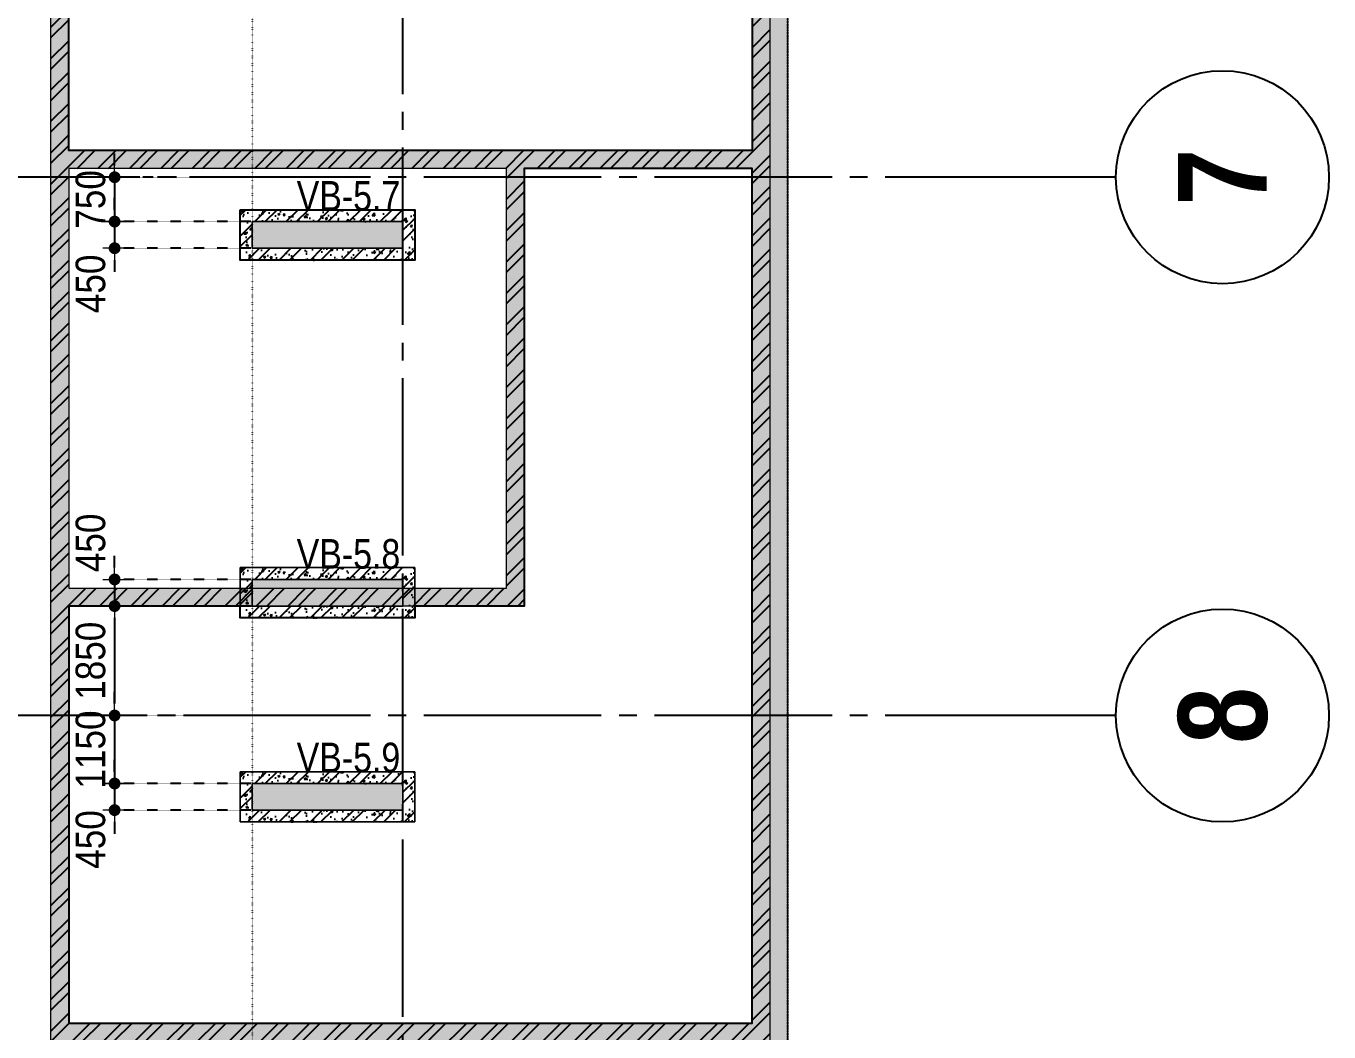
# Model space of a CAD drawing. Header units: millimetres. Extents: x -3973692 to -2843767, y 592734 to 838475.
# Drawn here: x -3655316 to -3633292, y 702281 to 719287 of the extents above; entities that cross this region are included whole.
import ezdxf
from ezdxf.enums import TextEntityAlignment as Align

# ---------------------------------------------------------------- set-up
doc = ezdxf.new("R2010")
doc.units = ezdxf.units.MM
doc.header["$MEASUREMENT"] = 0
doc.header["$PDMODE"] = 3
doc.header["$PDSIZE"] = -20
for name, pattern in [('CHG_XX_Cot_Ham 1$0$MB_Luoi truc$0$HTT Hidden 21', [3, 2, -1]), ('CHG_XX_Luoi truc$0$MB_Luoi truc$0$Center101', [13, 10, -1, 1, -1]), ('DIVIDE2', [15.875, 6.35, -3.175, 0, -3.175, 0, -3.175]), ('DOT2', [0.125, 0, -0.125]), ('HIDDEN5', [2.8375, 1.25, -1.5875])]:
    doc.linetypes.add(name, pattern=pattern)
doc.layers.get('0').update_dxf_attribs({"lineweight": 9})
doc.layers.get('Defpoints').update_dxf_attribs({"color": 10, "lineweight": 0})
for name, color, linetype, lineweight in [("'S_General_Dim_1", 1, 'Continuous', 18), ("'S_General_Divide_3 Intermediate", 3, 'DIVIDE2', 40), ('CHG_XX_Cot_Ham 1$0$Ap0302_PC', 150, 'Continuous', 9), ('CHG_XX_Cot_Ham 1$0$Ap0302_PC @ 1', 150, 'Continuous', 9), ('CHG_XX_Cot_Ham 1$0$Ap0302_PC @ 150 VP1', 150, 'Continuous', 9), ('CHG_XX_Cot_Ham 1$0$Ap0302_PC @ 150 VP2', 150, 'Continuous', 9), ('CHG_XX_Cot_Ham 1$0$Ap0302_PC @ 150 VP3', 150, 'Continuous', 9), ('CHG_XX_Cot_Ham 1$0$Ap0302_PC @ 150 VP4', 150, 'Continuous', 9), ('CHG_XX_Cot_Ham 1$0$Ap0302_PC @ 150 VP5', 150, 'Continuous', 9), ('CHG_XX_Cot_Ham 1$0$Ap0302_PC @ 150 VP6', 150, 'Continuous', 9), ('CHG_XX_Cot_Ham 1$0$Ap0302_PC @ 150 VP7', 150, 'Continuous', 9), ('CHG_XX_Cot_Ham 1$0$Ap0302_PC @ 150 VP8', 150, 'Continuous', 9), ('CHG_XX_Cot_Ham 1$0$Ap0302_PC @ 150 VP9', 150, 'Continuous', 9), ('CHG_XX_Cot_Ham 1$0$Ap0302_PC @ 150 VPModel', 150, 'Continuous', 9), ('CHG_XX_Cot_Ham 1$0$Ap0311_H', 8, 'Continuous', 15), ('CHG_XX_Cot_Ham 1$0$NS-DuongBao', 3, 'Continuous', 18), ('CHG_XX_Cot_Ham 1$0$Start hatch', 8, 'Continuous', 25), ('CHG_XX_Cot_Ham 1$0$Start net bao', 3, 'Continuous', 18), ('TEXT', 7, 'Continuous', 15)]:
    doc.layers.add(name, color=color, linetype=linetype, lineweight=lineweight)
for name, color, linetype in [('CHG_XX_Cot_Ham 1$0$MB Ham 2$0$Concrete Line', 6, 'Continuous'), ('CHG_XX_Cot_Ham 1$0$MB_Cot ham$0$Concrete Line', 6, 'Continuous'), ('CHG_XX_Cot_Ham 1$0$mb_cot tang 1-3$0$Concrete Line', 6, 'Continuous'), ('CHG_XX_Luoi truc$0$Grid', 34, 'Continuous'), ('CHG_XX_Luoi truc$0$Grid Line', 251, 'CHG_XX_Luoi truc$0$MB_Luoi truc$0$Center101'), ('dim', 1, 'Continuous')]:
    doc.layers.add(name, color=color, linetype=linetype)
doc.styles.add('arial', font='arial.ttf', dxfattribs={"width": 0.85})
doc.styles.add('CHG_XX_Luoi truc$0$MB_Luoi truc$0$Grid A-F$0$VNI-HelveCB', font='')
doc.styles.add('TTP-HelCon', font='')
doc.styles.get('CHG_XX_Luoi truc$0$MB_Luoi truc$0$Grid A-F$0$VNI-HelveCB').set_extended_font_data('VNI-Helve-Condense', bold=True)
doc.styles.get('TTP-HelCon').set_extended_font_data('VNI-Helve-Condense')
doc.dimstyles.new('200', dxfattribs={"dimscale": 200, "dimtxt": 2.5, "dimasz": 1, "dimexe": 0, "dimexo": 0, "dimgap": 0.75, "dimtad": 1, "dimdec": 0, "dimrnd": 10, "dimzin": 9, "dimdsep": 46, "dimtxsty": 'arial', "dimblk1": 'DIMDOT', "dimblk2": 'DIMDOT', "dimsah": 1, "dimcen": 2, "dimdle": 3, "dimclre": 8, "dimclrt": 2, "dimadec": 0, "dimazin": 0, "dimtfac": 1, "dimtdec": 0, "dimtix": 1, "dimtmove": 2, "dimatfit": 3, "dimldrblk": 'DIMPIJL', "dimfxl": 1, "dimtvp": 1.8, "dimtolj": 1, "dimtzin": 0, "dimarcsym": 0})

# ---------------------------------------------------------------- blocks, each defined once
blk = doc.blocks.new('*U2841')
at = {"layer": 'CHG_XX_Luoi truc$0$Grid Line'}
blk.add_line((0, 0), (0, 608), dxfattribs=at)
at = {"layer": 'CHG_XX_Luoi truc$0$Grid', "lineweight": -2, "style": 'CHG_XX_Luoi truc$0$MB_Luoi truc$0$Grid A-F$0$VNI-HelveCB'}
for tag, p in [('GRIDSUB', (0, 617)), ('GRID', (0, -9))]:
    blk.add_attdef(tag, text='', height=5, dxfattribs=at).set_placement(p, align=Align.MIDDLE)
blk = doc.blocks.new('*U2843')
at = {"layer": 'CHG_XX_Luoi truc$0$Grid', "lineweight": -2}
blk.add_line((0, -3), (0, 0), dxfattribs=at)
blk.add_circle((0, -9), 6, dxfattribs=at)
at = {"layer": 'CHG_XX_Luoi truc$0$Grid Line'}
blk.add_line((0, 0), (0, 438), dxfattribs=at)
at = {"layer": 'CHG_XX_Luoi truc$0$Grid', "lineweight": -2, "style": 'CHG_XX_Luoi truc$0$MB_Luoi truc$0$Grid A-F$0$VNI-HelveCB'}
for tag, p in [('GRIDSUB', (0, 447)), ('GRID', (0, -9))]:
    blk.add_attdef(tag, text='', height=5, dxfattribs=at).set_placement(p, align=Align.MIDDLE)
blk = doc.blocks.new('CHG_XX_Luoi truc')
at = {"layer": 'CHG_XX_Luoi truc$0$Grid', "xscale": 300, "yscale": 300, "zscale": 300}
blk.add_blockref('*U2841', (99550, -12747), dxfattribs=at)
at = {"layer": 'CHG_XX_Luoi truc$0$Grid'}
ref = blk.add_blockref('*U2843', (110703, 106750), dxfattribs=dict(at, xscale=300.0000000000013, yscale=300.0000000000013, zscale=300.0000000000013, rotation=90))
ref.add_attrib('GRID', '7', dxfattribs={"lineweight": -2, "height": 1500, "rotation": 90, "style": 'CHG_XX_Luoi truc$0$MB_Luoi truc$0$Grid A-F$0$VNI-HelveCB'}).set_placement((113403, 106750), align=Align.MIDDLE)
ref = blk.add_blockref('*U2843', (110703, 97650), dxfattribs=dict(at, xscale=300.0000000000013, yscale=300.0000000000013, zscale=300.0000000000013, rotation=90))
ref.add_attrib('GRID', '8', dxfattribs={"lineweight": -2, "height": 1500, "rotation": 90, "style": 'CHG_XX_Luoi truc$0$MB_Luoi truc$0$Grid A-F$0$VNI-HelveCB'}).set_placement((113403, 97650), align=Align.MIDDLE)
blk = doc.blocks.new('*U3241')
at = {"layer": 'CHG_XX_Cot_Ham 1$0$Ap0302_PC @ 1'}
h = blk.add_hatch(color=256, dxfattribs=at)
h.dxf.hatch_style = 1
h.paths.add_polyline_path([(450, 0), (0, 0), (0, -2550), (450, -2550)])
at = {"layer": 'CHG_XX_Cot_Ham 1$0$Ap0302_PC @ 150 VP1'}
h = blk.add_hatch(color=256, dxfattribs=at)
h.dxf.hatch_style = 1
h.paths.add_polyline_path([(450, 0), (0, 0), (0, -2550), (450, -2550)])
at = {"layer": 'CHG_XX_Cot_Ham 1$0$Ap0302_PC @ 150 VP2'}
h = blk.add_hatch(color=256, dxfattribs=at)
h.dxf.hatch_style = 1
h.paths.add_polyline_path([(450, 0), (0, 0), (0, -2550), (450, -2550)])
at = {"layer": 'CHG_XX_Cot_Ham 1$0$Ap0302_PC @ 150 VP3'}
h = blk.add_hatch(color=256, dxfattribs=at)
h.dxf.hatch_style = 1
h.paths.add_polyline_path([(450, 0), (0, 0), (0, -2550), (450, -2550)])
at = {"layer": 'CHG_XX_Cot_Ham 1$0$Ap0302_PC @ 150 VP4'}
h = blk.add_hatch(color=256, dxfattribs=at)
h.dxf.hatch_style = 1
h.paths.add_polyline_path([(450, 0), (0, 0), (0, -2550), (450, -2550)])
at = {"layer": 'CHG_XX_Cot_Ham 1$0$Ap0302_PC @ 150 VP5'}
h = blk.add_hatch(color=256, dxfattribs=at)
h.dxf.hatch_style = 1
h.paths.add_polyline_path([(450, 0), (0, 0), (0, -2550), (450, -2550)])
at = {"layer": 'CHG_XX_Cot_Ham 1$0$Ap0302_PC @ 150 VP6'}
h = blk.add_hatch(color=256, dxfattribs=at)
h.dxf.hatch_style = 1
h.paths.add_polyline_path([(450, 0), (0, 0), (0, -2550), (450, -2550)])
at = {"layer": 'CHG_XX_Cot_Ham 1$0$Ap0302_PC @ 150 VP7'}
h = blk.add_hatch(color=256, dxfattribs=at)
h.dxf.hatch_style = 1
h.paths.add_polyline_path([(450, 0), (0, 0), (0, -2550), (450, -2550)])
at = {"layer": 'CHG_XX_Cot_Ham 1$0$Ap0302_PC @ 150 VP8'}
h = blk.add_hatch(color=256, dxfattribs=at)
h.dxf.hatch_style = 1
h.paths.add_polyline_path([(450, 0), (0, 0), (0, -2550), (450, -2550)])
at = {"layer": 'CHG_XX_Cot_Ham 1$0$Ap0302_PC @ 150 VP9'}
h = blk.add_hatch(color=256, dxfattribs=at)
h.dxf.hatch_style = 1
h.paths.add_polyline_path([(450, 0), (0, 0), (0, -2550), (450, -2550)])
at = {"layer": 'CHG_XX_Cot_Ham 1$0$Ap0302_PC @ 150 VPModel'}
h = blk.add_hatch(color=256, dxfattribs=at)
h.dxf.hatch_style = 1
h.paths.add_polyline_path([(450, 0), (0, 0), (0, -2550), (450, -2550)])
blk = doc.blocks.new('CHG_XX_Cot_Ham 1$0$Block A_C450x2250')
at = {"layer": 'CHG_XX_Cot_Ham 1$0$Ap0302_PC'}
blk.add_lwpolyline([(450, -2550), (0, -2550), (0, 0), (450, 0)], close=True, dxfattribs=at)
blk.add_blockref('*U3241', (0, 0), dxfattribs=at)
blk = doc.blocks.new('CHG_XX_Cot_Ham 1')
at = {"layer": 'CHG_XX_Cot_Ham 1$0$Ap0311_H'}
h = blk.add_hatch(color=256, dxfattribs=at)
h.dxf.hatch_style = 1
h.paths.add_polyline_path([(99639.2, 163400), (-10900, 163400), (-10900, 85450), (-300, 85450), (-300, 84050), (32350, 84050), (32350, -9000), (103575.5, -9000), (106050, -6022), (106050, 158254.3)])
h.paths.add_polyline_path([(99533.7, 163100), (105750, 158110.4), (105750, 90450), (105650, 90450), (105650, 90450), (105750, 90450), (105750, 13850), (105750, 13825.9), (105750, -5913.6), (103434.7, -8700), (93600, -8700), (32650, -8700), (32650, 84350), (0, 84350), (0, 85750), (-10600, 85750), (-10600, 163100), (93600, 163100)], flags=16)
at = {"layer": 'CHG_XX_Cot_Ham 1$0$Start hatch'}
h = blk.add_hatch(dxfattribs=at)
h.set_pattern_fill('AR-CONC', color=256, scale=50)
h.set_pattern_definition([(50, (-50, -50), (358.6301, -31.37607), [37.5, -412.5]), (355, (-50, -50), (-69.3757, 376.0961), [30, -330]), (100.45144, (-20.1, -52.6), (289.2544, 344.72), [31.8701, -350.57106]), (46.1842, (-50, 50), (533.6207, -82.7596), [56.25, -618.75]), (96.63564, (-5.53, 43.1), (467.331, 487.0593), [47.8052, -525.8569]), (351.18416, (-50, 50), (467.331, 487.0593), [45, -495]), (21, (3e-06, 25), (298.4535, -201.30945), [37.5, -412.5]), (326, (3e-06, 25), (121.6577, 362.575), [30, -330]), (71.45144, (24.87, 8.22), (420.1112, 161.2656), [31.8701, -350.57106]), (37.5, (-50, -50), (6.07993, 166.44693), [0, -326, 0, -335, 0, -331.25]), (7.5, (-50, -50), (131.53477, 197.20586), [0, -191, 0, -318.5, 0, -126.25]), (327.5, (-161.5, -50), (266.91122, -11.27744), [0, -125, 0, -390, 0, -517.5]), (317.5, (-211.5, -50), (291.5931, 50.0525), [0, -162.5, 0, -259, 0, -367.5])])
h.paths.add_polyline_path([(105750, 127475.9), (93600, 127475), (93600, 76300), (105750.8, 76300)])
h.paths.add_polyline_path([(93900, 107200), (93900, 112700), (105450.8, 112700), (105450.8, 107200)], flags=16)
h.paths.add_polyline_path([(101300.8, 106900), (101300.8, 99800), (93900, 99800), (93900, 106900)], flags=16)
h.paths.add_polyline_path([(93900, 113000), (93900, 118675), (105450.8, 118675), (105450.8, 113000)], flags=16)
h.paths.add_polyline_path([(101600.8, 106900), (105450.8, 106900), (105450.8, 92450), (93900, 92450), (93900, 99500), (101600.8, 99500)], flags=16)
h.paths.add_polyline_path([(93900, 118975), (93900, 122500), (95950, 122500), (95950, 118975)], flags=16)
h.paths.add_polyline_path([(96250, 118975), (96250, 127175), (105450.8, 127175), (105450.8, 118975)], flags=16)
h.paths.add_polyline_path([(100150.8, 92150), (100150.8, 87350), (93900, 87350), (93900, 92150)], flags=16)
h.paths.add_polyline_path([(93900, 122800), (93900, 127175), (95950, 127175), (95950, 122800)], flags=16)
h.paths.add_polyline_path([(100450.8, 92150), (105450.8, 92150), (105450.8, 81950), (100450.8, 81950)], flags=16)
h.paths.add_polyline_path([(100150.8, 87050), (100150.8, 81950), (93900, 81950), (93900, 87050)], flags=16)
h.paths.add_polyline_path([(105450.8, 81650), (105450.8, 76600), (93900, 76600), (93900, 81650)], flags=16)
h = blk.add_hatch(dxfattribs=at)
h.set_pattern_fill('ANSI32', color=256, scale=1000, style=0)
h.paths.add_polyline_path([(93600, 76300), (105750.8, 76300), (105750.8, 127475), (93600, 127475)])
h.paths.add_polyline_path([(93900, 107200), (93900, 112700), (105450.8, 112700), (105450.8, 107200)], flags=16)
h.paths.add_polyline_path([(101300.8, 106900), (101300.8, 99800), (93900, 99800), (93900, 106900)], flags=16)
h.paths.add_polyline_path([(93900, 113000), (93900, 118675), (105450.8, 118675), (105450.8, 113000)], flags=16)
h.paths.add_polyline_path([(101600.8, 106900), (105450.8, 106900), (105450.8, 92450), (93900, 92450), (93900, 99500), (101600.8, 99500)], flags=16)
h.paths.add_polyline_path([(93900, 118975), (93900, 122500), (95950, 122500), (95950, 118975)], flags=16)
h.paths.add_polyline_path([(96250, 118975), (96250, 127175), (105450.8, 127175), (105450.8, 118975)], flags=16)
h.paths.add_polyline_path([(100150.8, 92150), (100150.8, 87350), (93900, 87350), (93900, 92150)], flags=16)
h.paths.add_polyline_path([(93900, 122800), (93900, 127175), (95950, 127175), (95950, 122800)], flags=16)
h.paths.add_polyline_path([(100450.8, 92150), (105450.8, 92150), (105450.8, 81950), (100450.8, 81950)], flags=16)
h.paths.add_polyline_path([(100150.8, 87050), (100150.8, 81950), (93900, 81950), (93900, 87050)], flags=16)
h.paths.add_polyline_path([(105450.8, 81650), (105450.8, 76600), (93900, 76600), (93900, 81650)], flags=16)
h = blk.add_hatch(dxfattribs=at)
h.set_pattern_fill('AR-CONC', color=256, scale=50)
h.set_pattern_definition([(50, (-2213768.6, 572216.82), (358.63009, -31.376067), [37.5, -412.5]), (355, (-2213768.6, 572216.82), (-69.375667, 376.096067), [30, -330]), (100.451444, (-2213738.7, 572214.2), (289.254423, 344.719995), [31.870096, -350.571056]), (46.1842, (-2213768.6, 572316.8), (533.620665, -82.75964), [56.25, -618.75]), (96.635635, (-2213724.1, 572309.9), (467.33097, 487.0593), [47.80517, -525.85688]), (351.184164, (-2213768.6, 572316.8), (467.33097, 487.0593), [45, -495]), (21, (-2213718.6, 572291.82), (298.453526, -201.309445), [37.5, -412.5]), (326, (-2213718.6, 572291.82), (121.657666, 362.57502), [30, -330]), (71.451445, (-2213693.72, 572275.05), (420.11119, 161.265576), [31.870095, -350.571056]), (37.5, (-2213768.59, 572216.82), (6.079928, 166.446927), [0, -326, 0, -335, 0, -331.25]), (7.5, (-2213768.59, 572216.82), (131.534769, 197.205856), [0, -191, 0, -318.5, 0, -126.25]), (327.5, (-2213880.09, 572216.82), (266.911218, -11.277436), [0, -125, 0, -390, 0, -517.5]), (317.5, (-2213930.1, 572216.82), (291.593085, 50.052491), [0, -162.5, 0, -259, 0, -367.5])])
h.paths.add_polyline_path([(96800.8, 105350), (99750.8, 105350), (99750.8, 106200), (96800.8, 106200)])
h.paths.add_polyline_path([(97000.8, 105550), (99550.8, 105550), (99550.8, 106000), (97000.8, 106000)], flags=16)
h = blk.add_hatch(dxfattribs=at)
h.set_pattern_fill('ANSI32,_O', color=256, scale=1000)
h.set_pattern_definition([(45, (-2213768.6, 572216.82), (-265.16504, 265.16504), []), (45, (-2213591.8, 572216.82), (-265.16504, 265.16504), [])])
h.paths.add_polyline_path([(96800.8, 105350), (99750.8, 105350), (99750.8, 106200), (96800.8, 106200)])
h.paths.add_polyline_path([(97000.8, 105550), (99550.8, 105550), (99550.8, 106000), (97000.8, 106000)], flags=16)
h = blk.add_hatch(dxfattribs=at)
h.set_pattern_fill('AR-CONC', color=256, scale=50)
h.set_pattern_definition([(50, (-2213768.6, 566166.82), (358.63009, -31.376067), [37.5, -412.5]), (355, (-2213768.6, 566166.82), (-69.375667, 376.096067), [30, -330]), (100.451444, (-2213738.7, 566164.2), (289.254423, 344.719995), [31.870096, -350.571056]), (46.1842, (-2213768.6, 566266.8), (533.620665, -82.75964), [56.25, -618.75]), (96.635635, (-2213724.1, 566259.9), (467.33097, 487.0593), [47.80517, -525.85688]), (351.184164, (-2213768.6, 566266.8), (467.33097, 487.0593), [45, -495]), (21, (-2213718.6, 566241.82), (298.453526, -201.309445), [37.5, -412.5]), (326, (-2213718.6, 566241.82), (121.657666, 362.57502), [30, -330]), (71.451445, (-2213693.72, 566225.05), (420.11119, 161.265576), [31.870095, -350.571056]), (37.5, (-2213768.59, 566166.82), (6.079928, 166.446927), [0, -326, 0, -335, 0, -331.25]), (7.5, (-2213768.59, 566166.82), (131.534769, 197.205856), [0, -191, 0, -318.5, 0, -126.25]), (327.5, (-2213880.09, 566166.82), (266.911218, -11.277436), [0, -125, 0, -390, 0, -517.5]), (317.5, (-2213930.1, 566166.82), (291.593085, 50.052491), [0, -162.5, 0, -259, 0, -367.5])])
h.paths.add_polyline_path([(96800.8, 99300), (99750.8, 99300), (99750.8, 100150), (96800.8, 100150)])
h.paths.add_polyline_path([(97000.8, 99500), (99550.8, 99500), (99550.8, 99950), (97000.8, 99950)], flags=16)
h = blk.add_hatch(dxfattribs=at)
h.set_pattern_fill('ANSI32,_O', color=256, scale=1000)
h.set_pattern_definition([(45, (-2213768.6, 566166.82), (-265.16504, 265.16504), []), (45, (-2213591.8, 566166.82), (-265.16504, 265.16504), [])])
h.paths.add_polyline_path([(96800.8, 99300), (99750.8, 99300), (99750.8, 100150), (96800.8, 100150)])
h.paths.add_polyline_path([(97000.8, 99500), (99550.8, 99500), (99550.8, 99950), (97000.8, 99950)], flags=16)
h = blk.add_hatch(dxfattribs=at)
h.set_pattern_fill('AR-CONC', color=256, scale=50)
h.set_pattern_definition([(50, (-2213768.6, 562716.82), (358.63009, -31.376067), [37.5, -412.5]), (355, (-2213768.6, 562716.82), (-69.375667, 376.096067), [30, -330]), (100.451444, (-2213738.7, 562714.2), (289.254423, 344.719995), [31.870096, -350.571056]), (46.1842, (-2213768.6, 562816.8), (533.620665, -82.75964), [56.25, -618.75]), (96.635635, (-2213724.1, 562809.9), (467.33097, 487.0593), [47.80517, -525.85688]), (351.184164, (-2213768.6, 562816.8), (467.33097, 487.0593), [45, -495]), (21, (-2213718.6, 562791.82), (298.453526, -201.309445), [37.5, -412.5]), (326, (-2213718.6, 562791.82), (121.657666, 362.57502), [30, -330]), (71.451445, (-2213693.72, 562775.05), (420.11119, 161.265576), [31.870095, -350.571056]), (37.5, (-2213768.59, 562716.82), (6.079928, 166.446927), [0, -326, 0, -335, 0, -331.25]), (7.5, (-2213768.59, 562716.82), (131.534769, 197.205856), [0, -191, 0, -318.5, 0, -126.25]), (327.5, (-2213880.09, 562716.82), (266.911218, -11.277436), [0, -125, 0, -390, 0, -517.5]), (317.5, (-2213930.1, 562716.82), (291.593085, 50.052491), [0, -162.5, 0, -259, 0, -367.5])])
h.paths.add_polyline_path([(96800.8, 95850), (99750.8, 95850), (99750.8, 96700), (96800.8, 96700)])
h.paths.add_polyline_path([(97000.8, 96050), (99550.8, 96050), (99550.8, 96500), (97000.8, 96500)], flags=16)
h = blk.add_hatch(dxfattribs=at)
h.set_pattern_fill('ANSI32,_O', color=256, scale=1000)
h.set_pattern_definition([(45, (-2213768.6, 562716.82), (-265.16504, 265.16504), []), (45, (-2213591.8, 562716.82), (-265.16504, 265.16504), [])])
h.paths.add_polyline_path([(96800.8, 95850), (99750.8, 95850), (99750.8, 96700), (96800.8, 96700)])
h.paths.add_polyline_path([(97000.8, 96050), (99550.8, 96050), (99550.8, 96500), (97000.8, 96500)], flags=16)
at = {"layer": 'CHG_XX_Cot_Ham 1$0$Ap0302_PC'}
blk.add_lwpolyline([(32350, 84050), (-300, 84050), (-300, 85450), (-10900, 85450), (-10900, 163400), (99639.2, 163400), (106050, 158254.3), (106050, -6022), (103575.5, -9000), (32350, -9000)], close=True, dxfattribs=at)
at = {"layer": 'CHG_XX_Cot_Ham 1$0$MB Ham 2$0$Concrete Line'}
for points in [[(93900, 112700), (96800.8, 112700), (96800.8, 111850), (99750.8, 111850), (99750.8, 112700), (105450.8, 112700), (105450.8, 107200), (93900, 107200)], [(105450.8, 103200), (105450.8, 106900), (101600.8, 106900), (101600.8, 99500), (99750.8, 99500), (99750.8, 99300), (96800.8, 99300), (96800.8, 99500), (93900, 99500), (93900, 92450), (105450.8, 92450)], [(96800.8, 106200), (99750.8, 106200), (99750.8, 105350), (96800.8, 105350)]]:
    blk.add_lwpolyline(points, close=True, dxfattribs=at)
at = {"layer": 'CHG_XX_Cot_Ham 1$0$MB_Cot ham$0$Concrete Line', "linetype": 'CHG_XX_Cot_Ham 1$0$MB_Luoi truc$0$HTT Hidden 21'}
blk.add_lwpolyline([(99639.2, 163400), (106050, 158254.3), (106050, -6022), (103575.5, -9000), (32350, -9000), (32350, 84050), (-300, 84050), (-300, 85450), (-10900, 85450), (-10900, 163400)], close=True, dxfattribs=at)
at = {"layer": 'CHG_XX_Cot_Ham 1$0$NS-DuongBao'}
for points in [[(93600, 127475), (105750.8, 127475), (105750.8, 76300), (93600, 76300)], [(93900, 112700), (93900, 107200), (105450.8, 107200), (105450.8, 112700)], [(101300.8, 106900), (93900, 106900), (93900, 99800), (101300.8, 99800)], [(105450.8, 92450), (105450.8, 106900), (101600.8, 106900), (101600.8, 99500), (93900, 99500), (93900, 92450)], [(101300.8, 106900), (93900, 106900), (93900, 99800), (96800.8, 99800), (96800.8, 100150), (99750.8, 100150), (99750.8, 99800), (101300.8, 99800)], [(96800.8, 106200), (99750.8, 106200), (99750.8, 105350), (96800.8, 105350)], [(99550.8, 105550), (97000.8, 105550), (97000.8, 106000), (99550.8, 106000)], [(96800.8, 100150), (99750.8, 100150), (99750.8, 99300), (96800.8, 99300)], [(99550.8, 99500), (97000.8, 99500), (97000.8, 99950), (99550.8, 99950)], [(96800.8, 96700), (99750.8, 96700), (99750.8, 95850), (96800.8, 95850)], [(99550.8, 96050), (97000.8, 96050), (97000.8, 96500), (99550.8, 96500)]]:
    blk.add_lwpolyline(points, close=True, dxfattribs=at)
at = {"layer": 'CHG_XX_Cot_Ham 1$0$Start net bao', "color": 1}
for points in [[(96800.8, 105350), (99750.8, 105350), (99750.8, 106200), (96800.8, 106200)], [(97000.8, 106000), (99550.8, 106000), (99550.8, 105550), (97000.8, 105550)], [(96800.8, 99300), (99750.8, 99300), (99750.8, 100150), (96800.8, 100150)], [(97000.8, 99950), (99550.8, 99950), (99550.8, 99500), (97000.8, 99500)], [(96800.8, 95850), (99750.8, 95850), (99750.8, 96700), (96800.8, 96700)], [(97000.8, 96500), (99550.8, 96500), (99550.8, 96050), (97000.8, 96050)]]:
    blk.add_lwpolyline(points, close=True, dxfattribs=at)
at = {"layer": 'CHG_XX_Cot_Ham 1$0$Ap0302_PC', "xscale": -1, "rotation": 90}
for p in [(97000, 106000), (97000, 99950), (97000, 96500)]:
    blk.add_blockref('CHG_XX_Cot_Ham 1$0$Block A_C450x2250', p, dxfattribs=at)
at = {"layer": 'CHG_XX_Cot_Ham 1$0$mb_cot tang 1-3$0$Concrete Line'}
blk.add_blockref('CHG_XX_Luoi truc', (0, 0), dxfattribs=at)
blk = doc.blocks.new('b')
at = {"layer": 'TEXT', "color": 3, "style": 'TTP-HelCon'}
for s, p in [('VB-5.7', (-1796, -46065)), ('VB-5.8', (-1796, -52118)), ('VB-5.9', (-1796, -55560))]:
    blk.add_text(s, height=500, dxfattribs=at).set_placement(p)
blk = doc.blocks.new('DIMDOT')
for p, q in [((1, 0), (-1, 0)), ((0, -1), (0, 1))]:
    blk.add_line(p, q)
at = {"const_width": 0.5}
blk.add_lwpolyline([(-0.25, 0, 1), (0.25, 0, 1)], format="xyb", close=True, dxfattribs=at)
blk = doc.blocks.new('*D1546')
at = {"layer": "'S_General_Dim_1", "color": 0, "lineweight": -2, "transparency": 16777216}
for p, q in [((-3653819, 716931), (-3653819, 717131)), ((-3653819, 716731), (-3653819, 715981)), ((-3653819, 715781), (-3653819, 715581))]:
    blk.add_line(p, q, dxfattribs=at)
at = {"layer": "'S_General_Dim_1", "color": 8, "linetype": 'HIDDEN5', "lineweight": -2, "transparency": 16777216}
for p, q in [((-3651188, 716731), (-3653819, 716731)), ((-3651495, 715981), (-3653819, 715981))]:
    blk.add_line(p, q, dxfattribs=at)
at = {"layer": 'Defpoints', "color": 0, "transparency": 16777216}
for p in [(-3651188, 716731), (-3653819, 715981), (-3651495, 715981)]:
    blk.add_point(p, dxfattribs=at)
at = {"layer": "'S_General_Dim_1", "color": 0, "lineweight": -2, "transparency": 16777216, "xscale": 200, "yscale": 200, "zscale": 200}
for p, rotation in [((-3653819, 716731), 270), ((-3653819, 715981), 90)]:
    blk.add_blockref('DIMDOT', p, dxfattribs=dict(at, rotation=rotation))
at = {"layer": "'S_General_Dim_1", "color": 2, "transparency": 16777216, "insert": (-3654224, 716356), "char_height": 500, "attachment_point": 5, "rotation": 90, "style": 'arial'}
blk.add_mtext('\\A1;750', dxfattribs=at)
blk = doc.blocks.new('DIMPIJL')
at = {"linetype": 'ByBlock'}
blk.add_solid([(-2.5, 0.42), (-2.5, -0.42), (0, 0)], dxfattribs=at)
blk = doc.blocks.new('*D1547')
at = {"layer": "'S_General_Dim_1", "color": 0, "lineweight": -2, "transparency": 16777216}
for p, q in [((-3653819, 716181), (-3653819, 716381)), ((-3653819, 715981), (-3653819, 715531)), ((-3653819, 715331), (-3653819, 715131))]:
    blk.add_line(p, q, dxfattribs=at)
at = {"layer": "'S_General_Dim_1", "color": 8, "linetype": 'HIDDEN5', "lineweight": -2, "transparency": 16777216}
for p, q in [((-3651495, 715981), (-3653819, 715981)), ((-3651495, 715531), (-3653819, 715531))]:
    blk.add_line(p, q, dxfattribs=at)
at = {"layer": 'Defpoints', "color": 0, "transparency": 16777216}
for p in [(-3651495, 715981), (-3653819, 715531), (-3651495, 715531)]:
    blk.add_point(p, dxfattribs=at)
at = {"layer": "'S_General_Dim_1", "color": 0, "lineweight": -2, "transparency": 16777216, "xscale": 200, "yscale": 200, "zscale": 200}
for p, rotation in [((-3653819, 715981), 270), ((-3653819, 715531), 90)]:
    blk.add_blockref('DIMDOT', p, dxfattribs=dict(at, rotation=rotation))
at = {"layer": "'S_General_Dim_1", "color": 2, "transparency": 16777216, "insert": (-3654224, 714928), "char_height": 500, "attachment_point": 5, "rotation": 90, "style": 'arial'}
blk.add_mtext('\\A1;450', dxfattribs=at)
blk = doc.blocks.new('*D1548')
at = {"layer": "'S_General_Dim_1", "color": 0, "lineweight": -2, "transparency": 16777216}
for p, q in [((-3653819, 710131), (-3653819, 710331)), ((-3653819, 709931), (-3653819, 709481)), ((-3653819, 709281), (-3653819, 709081))]:
    blk.add_line(p, q, dxfattribs=at)
at = {"layer": "'S_General_Dim_1", "color": 8, "linetype": 'HIDDEN5', "lineweight": -2, "transparency": 16777216}
for p, q in [((-3651495, 709931), (-3653819, 709931)), ((-3651495, 709481), (-3653819, 709481))]:
    blk.add_line(p, q, dxfattribs=at)
at = {"layer": 'Defpoints', "color": 0, "transparency": 16777216}
for p in [(-3651495, 709931), (-3653819, 709481), (-3651495, 709481)]:
    blk.add_point(p, dxfattribs=at)
at = {"layer": "'S_General_Dim_1", "color": 0, "lineweight": -2, "transparency": 16777216, "xscale": 200, "yscale": 200, "zscale": 200}
for p, rotation in [((-3653819, 709931), 270), ((-3653819, 709481), 90)]:
    blk.add_blockref('DIMDOT', p, dxfattribs=dict(at, rotation=rotation))
at = {"layer": "'S_General_Dim_1", "color": 2, "transparency": 16777216, "insert": (-3654224, 710549), "char_height": 500, "attachment_point": 5, "rotation": 90, "style": 'arial'}
blk.add_mtext('\\A1;450', dxfattribs=at)
blk = doc.blocks.new('*D1549')
at = {"layer": "'S_General_Dim_1", "color": 8, "linetype": 'HIDDEN5', "lineweight": -2, "transparency": 16777216}
for p, q in [((-3651495, 709481), (-3653819, 709481)), ((-3651227, 707631), (-3653819, 707631))]:
    blk.add_line(p, q, dxfattribs=at)
at = {"layer": "'S_General_Dim_1", "color": 0, "lineweight": -2, "transparency": 16777216}
blk.add_line((-3653819, 709281), (-3653819, 707831), dxfattribs=at)
at = {"layer": 'Defpoints', "color": 0, "transparency": 16777216}
for p in [(-3651495, 709481), (-3653819, 707631), (-3651227, 707631)]:
    blk.add_point(p, dxfattribs=at)
at = {"layer": "'S_General_Dim_1", "color": 0, "lineweight": -2, "transparency": 16777216, "xscale": 200, "yscale": 200, "zscale": 200}
for p, rotation in [((-3653819, 709481), 90), ((-3653819, 707631), 270)]:
    blk.add_blockref('DIMDOT', p, dxfattribs=dict(at, rotation=rotation))
at = {"layer": "'S_General_Dim_1", "color": 2, "transparency": 16777216, "insert": (-3654224, 708556), "char_height": 500, "attachment_point": 5, "rotation": 90, "style": 'arial'}
blk.add_mtext('\\A1;1850', dxfattribs=at)
blk = doc.blocks.new('*D1550')
at = {"layer": "'S_General_Dim_1", "color": 0, "lineweight": -2, "transparency": 16777216}
for p, q in [((-3653819, 707831), (-3653819, 708031)), ((-3653819, 707631), (-3653819, 706481)), ((-3653819, 706281), (-3653819, 706081))]:
    blk.add_line(p, q, dxfattribs=at)
at = {"layer": "'S_General_Dim_1", "color": 8, "linetype": 'HIDDEN5', "lineweight": -2, "transparency": 16777216}
for p, q in [((-3651227, 707631), (-3653819, 707631)), ((-3651495, 706481), (-3653819, 706481))]:
    blk.add_line(p, q, dxfattribs=at)
at = {"layer": 'Defpoints', "color": 0, "transparency": 16777216}
for p in [(-3651227, 707631), (-3653819, 706481), (-3651495, 706481)]:
    blk.add_point(p, dxfattribs=at)
at = {"layer": "'S_General_Dim_1", "color": 0, "lineweight": -2, "transparency": 16777216, "xscale": 200, "yscale": 200, "zscale": 200}
for p, rotation in [((-3653819, 707631), 270), ((-3653819, 706481), 90)]:
    blk.add_blockref('DIMDOT', p, dxfattribs=dict(at, rotation=rotation))
at = {"layer": "'S_General_Dim_1", "color": 2, "transparency": 16777216, "insert": (-3654224, 707056), "char_height": 500, "attachment_point": 5, "rotation": 90, "style": 'arial'}
blk.add_mtext('\\A1;1150', dxfattribs=at)
blk = doc.blocks.new('*D1551')
at = {"layer": "'S_General_Dim_1", "color": 0, "lineweight": -2, "transparency": 16777216}
for p, q in [((-3653819, 706681), (-3653819, 706881)), ((-3653819, 706481), (-3653819, 706031)), ((-3653819, 705831), (-3653819, 705631))]:
    blk.add_line(p, q, dxfattribs=at)
at = {"layer": "'S_General_Dim_1", "color": 8, "linetype": 'HIDDEN5', "lineweight": -2, "transparency": 16777216}
for p, q in [((-3651495, 706481), (-3653819, 706481)), ((-3651495, 706031), (-3653819, 706031))]:
    blk.add_line(p, q, dxfattribs=at)
at = {"layer": 'Defpoints', "color": 0, "transparency": 16777216}
for p in [(-3651495, 706481), (-3653819, 706031), (-3651495, 706031)]:
    blk.add_point(p, dxfattribs=at)
at = {"layer": "'S_General_Dim_1", "color": 0, "lineweight": -2, "transparency": 16777216, "xscale": 200, "yscale": 200, "zscale": 200}
for p, rotation in [((-3653819, 706481), 270), ((-3653819, 706031), 90)]:
    blk.add_blockref('DIMDOT', p, dxfattribs=dict(at, rotation=rotation))
at = {"layer": "'S_General_Dim_1", "color": 2, "transparency": 16777216, "insert": (-3654224, 705535), "char_height": 500, "attachment_point": 5, "rotation": 90, "style": 'arial'}
blk.add_mtext('\\A1;450', dxfattribs=at)

msp = doc.modelspace()

# ---------------------------------------------------------------- linework, layer by layer
at = {"layer": 'dim', "linetype": 'DOT2', "ltscale": 10}
msp.add_line((-3651495.2, 750631), (-3651495.2, 690231), dxfattribs=at)

# ---------------------------------------------------------------- block references
at = {"layer": "'S_General_Divide_3 Intermediate"}
msp.add_blockref('CHG_XX_Cot_Ham 1', (-3748495.2, 609981), dxfattribs=at)
at = {"layer": 'dim'}
msp.add_blockref('b', (-3648945.2, 762231), dxfattribs=at)

# ---------------------------------------------------------------- dimensions: what is measured, and where the dimension line sits
at = {"layer": "'S_General_Dim_1"}
for base, p1, p2, picture, middle in [((-3653819.1, 715981), (-3651188.3, 716731), (-3651495.2, 715981), '*D1546', (-3654224.4, 716356)), ((-3653819.1, 707631), (-3651495.2, 709481), (-3651227.1, 707631), '*D1549', (-3654224.4, 708556)), ((-3653819.1, 706481), (-3651227.1, 707631), (-3651495.2, 706481), '*D1550', (-3654224.4, 707056))]:
    dim = msp.add_linear_dim(base=base, p1=p1, p2=p2, angle=90, dimstyle='200', dxfattribs=at)
    dim.commit()
    dim.dimension.update_dxf_attribs({"geometry": picture, "text_midpoint": middle})
for base, p1, p2, picture, middle in [((-3653819.1, 715531), (-3651495.2, 715981), (-3651495.2, 715531), '*D1547', (-3654224.4, 714928.2)), ((-3653819.1, 709481), (-3651495.2, 709931), (-3651495.2, 709481), '*D1548', (-3654224.4, 710549.5)), ((-3653819.1, 706031), (-3651495.2, 706481), (-3651495.2, 706031), '*D1551', (-3654224.4, 705535.1))]:
    dim = msp.add_linear_dim(base=base, p1=p1, p2=p2, angle=90, dimstyle='200', dxfattribs=at)
    dim.commit()
    dim.dimension.update_dxf_attribs({"geometry": picture, "text_midpoint": middle, "dimtype": 160})

doc.saveas('drawing.dxf')
